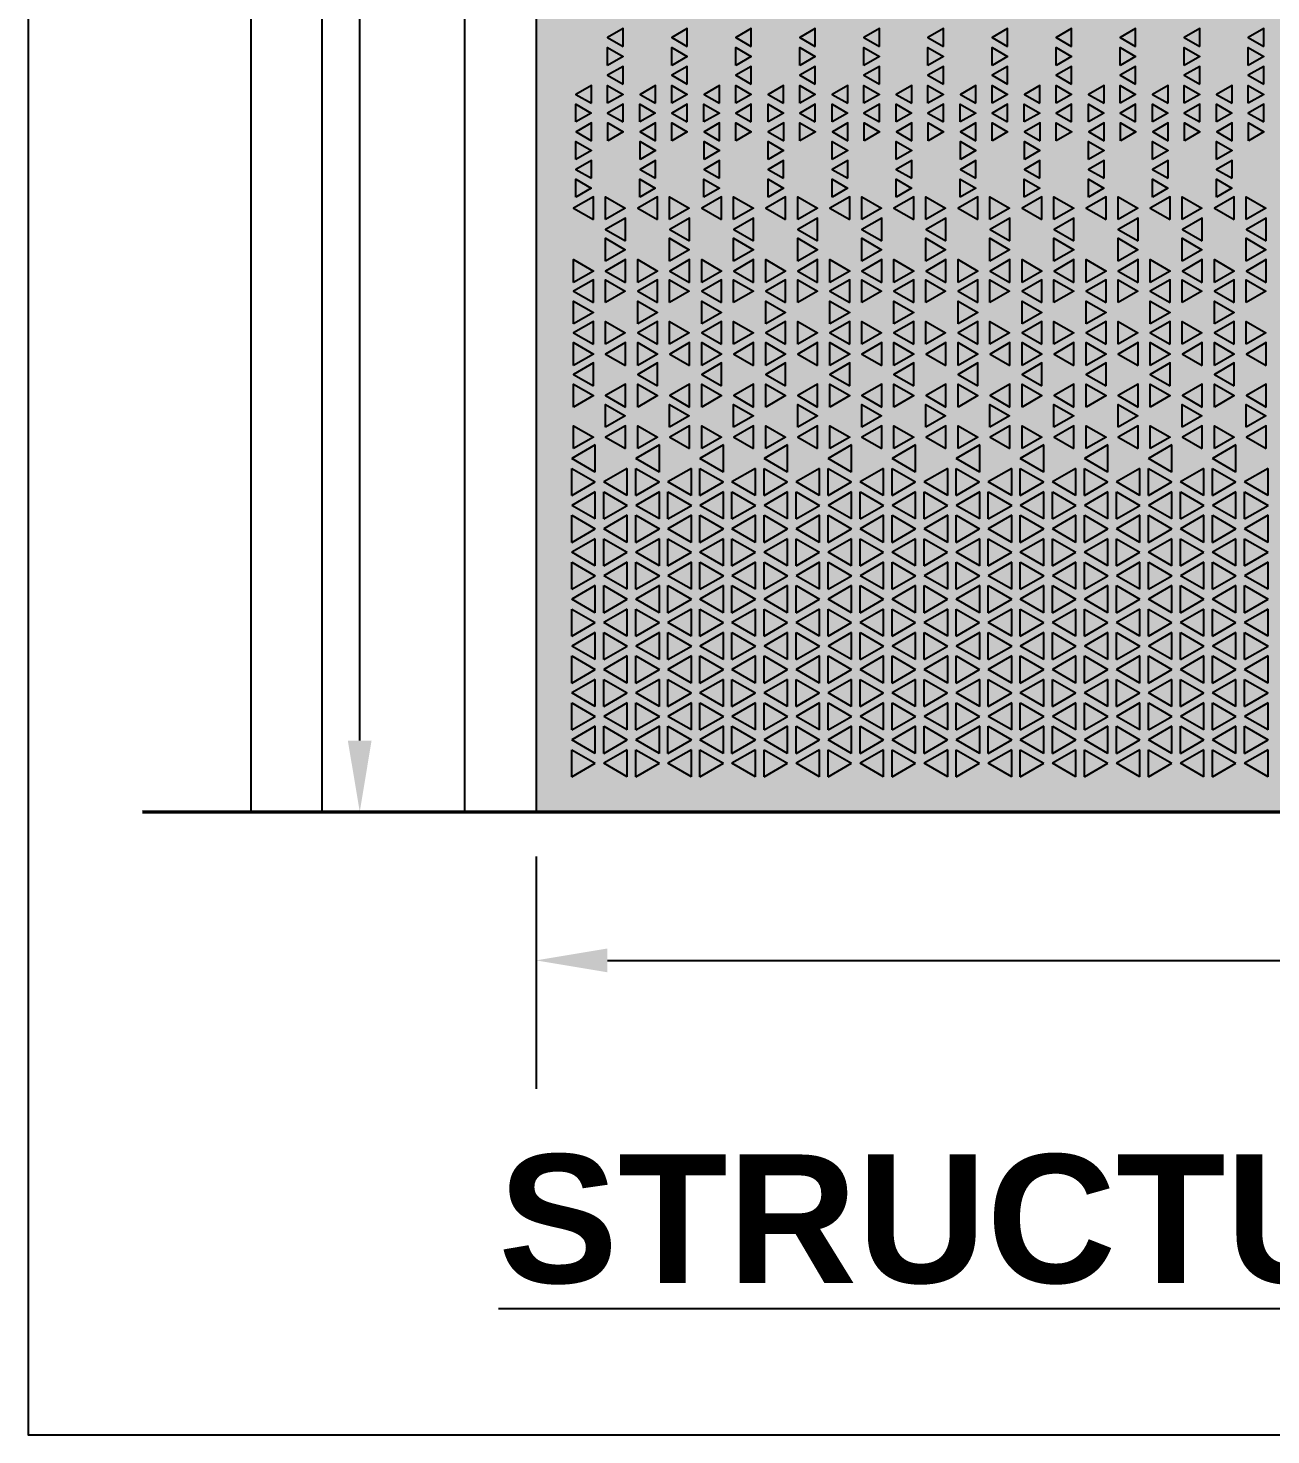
# Model space of a CAD drawing. Header units: metres. Extents: x 6 to 601, y -20 to 118.
# Drawn here: x 51.551 to 53.293, y 90.236 to 92.207 of the extents above; entities that cross this region are included whole.
import ezdxf

# ---------------------------------------------------------------- set-up
doc = ezdxf.new("R2010")
doc.units = ezdxf.units.M
doc.header["$MEASUREMENT"] = 0
doc.layers.add('ProfileEdges', color=7, linetype='Continuous')
doc.styles.add('AR', font='arial.ttf')
doc.styles.get("Standard").update_dxf_attribs({"font": 'arial.ttf'})
doc.dimstyles.get("Standard").update_dxf_attribs({"dimtxt": 0.18, "dimasz": 0.18, "dimexe": 0.18, "dimexo": 0.0625, "dimgap": 0.09, "dimtad": 0, "dimdec": 4, "dimzin": 0, "dimdsep": 46, "dimtxsty": 'Standard', "dimcen": 0.09, "dimadec": 0, "dimazin": 0, "dimtfac": 1, "dimtdec": 4, "dimtofl": 0, "dimtmove": 0, "dimatfit": 3, "dimfxl": 1, "dimtolj": 1, "dimtzin": 0, "dimarcsym": 0})

# ---------------------------------------------------------------- blocks, each defined once
blk = doc.blocks.new('*D1113')
at = {"color": 0, "lineweight": -2, "transparency": 16777216}
for p, q in [((52.2628, 91.0461), (52.2627, 90.7205)), ((55.2158, 91.0453), (55.2157, 90.7197)), ((52.3628, 90.9005), (53.513, 90.9002)), ((55.1158, 90.8997), (53.9655, 90.9))]:
    blk.add_line(p, q, dxfattribs=at)
at = {"color": 0, "transparency": 16777216}
for points in [[(52.3628, 90.9172), (52.3628, 90.8838), (52.2628, 90.9005)], [(55.1158, 90.9164), (55.1158, 90.8831), (55.2158, 90.8997)]]:
    blk.add_solid(points, dxfattribs=at)
at = {"layer": 'Defpoints', "color": 0, "transparency": 16777216}
for p in [(52.2628, 91.1086), (55.2158, 91.1078), (55.2158, 90.8997)]:
    blk.add_point(p, dxfattribs=at)
at = {"color": 0, "transparency": 16777216, "insert": (53.7393, 90.9001), "char_height": 0.15, "attachment_point": 5, "rotation": 359.9843}
blk.add_mtext('\\A1;3.0', dxfattribs=at)
blk = doc.blocks.new('*D1115')
at = {"color": 0, "lineweight": -2, "transparency": 16777216}
for p, q in [((52.1003, 93.8286), (51.8356, 93.8286)), ((52.0156, 93.7286), (52.0156, 92.6964)), ((52.0156, 91.2086), (52.0156, 92.2408)), ((52.1003, 91.1086), (51.8356, 91.1086))]:
    blk.add_line(p, q, dxfattribs=at)
at = {"color": 0, "transparency": 16777216}
for points in [[(51.9989, 93.7286), (52.0322, 93.7286), (52.0156, 93.8286)], [(51.9989, 91.2086), (52.0322, 91.2086), (52.0156, 91.1086)]]:
    blk.add_solid(points, dxfattribs=at)
at = {"layer": 'Defpoints', "color": 0, "transparency": 16777216}
for p in [(52.1628, 93.8286), (52.0156, 91.1086), (52.1628, 91.1086)]:
    blk.add_point(p, dxfattribs=at)
at = {"color": 0, "transparency": 16777216, "insert": (52.0156, 92.4686), "char_height": 0.15, "attachment_point": 5, "rotation": 90}
blk.add_mtext('\\A1;2.7', dxfattribs=at)
blk = doc.blocks.new('triangular hole')
for p, q in [((103.6272, 78.6142), (103.6272, 78.6522)), ((103.6272, 78.6522), (103.6601, 78.6332)), ((103.6272, 78.6142), (103.6601, 78.6332))]:
    blk.add_line(p, q)

msp = doc.modelspace()

# ---------------------------------------------------------------- hatches: boundary and pattern name
at = {"lineweight": 0, "true_color": 0xcd6928, "transparency": 33554534}
h = msp.add_hatch(color=32, dxfattribs=at)
h.dxf.hatch_style = 1
h.paths.add_polyline_path([(55.2158, 96.7086), (53.2968, 96.7086, 0.143152), (52.2628, 93.83), (52.2628, 91.1085), (55.2158, 91.108)])

# ---------------------------------------------------------------- linework, layer by layer
at = {"lineweight": 50}
msp.add_line((51.7109, 91.1086), (55.6768, 91.1078), dxfattribs=at)
for points in [[(51.9628, 91.708), (51.9628, 94.1286, -0.234388), (54.442, 98.7984), (54.3837, 98.8797, 0.234515), (51.8628, 94.1286), (51.8628, 91.708)], [(52.2628, 93.83), (52.2628, 91.1086), (52.1628, 91.1086), (52.1628, 91.708), (52.1628, 93.8286, -0.221146), (54.3829, 97.9486), (54.4428, 97.8685, 0.220805), (52.2628, 93.8286)]]:
    msp.add_lwpolyline(points, format="xyb")
for points in [[(52.2628, 93.8286), (52.2628, 91.728)], [(52.3847, 92.1814), (52.3847, 92.2064), (52.363, 92.1939), (52.3847, 92.1814)], [(52.4745, 92.1814), (52.4745, 92.2064), (52.4529, 92.1939), (52.4745, 92.1814)], [(52.5643, 92.1814), (52.5643, 92.2064), (52.5427, 92.1939), (52.5643, 92.1814)], [(52.6541, 92.1814), (52.6541, 92.2064), (52.6325, 92.1939), (52.6541, 92.1814)], [(52.744, 92.1814), (52.744, 92.2064), (52.7223, 92.1939), (52.744, 92.1814)], [(52.8338, 92.1814), (52.8338, 92.2064), (52.8121, 92.1939), (52.8338, 92.1814)], [(52.9236, 92.1814), (52.9236, 92.2064), (52.9019, 92.1939), (52.9236, 92.1814)], [(53.0134, 92.1814), (53.0134, 92.2064), (52.9918, 92.1939), (53.0134, 92.1814)], [(53.1032, 92.1814), (53.1032, 92.2064), (53.0816, 92.1939), (53.1032, 92.1814)], [(53.1931, 92.1814), (53.1931, 92.2064), (53.1714, 92.1939), (53.1931, 92.1814)], [(53.2829, 92.1814), (53.2829, 92.2064), (53.2612, 92.1939), (53.2829, 92.1814)], [(52.363, 92.1547), (52.363, 92.1797), (52.3847, 92.1672), (52.363, 92.1547)], [(52.4529, 92.1547), (52.4529, 92.1797), (52.4745, 92.1672), (52.4529, 92.1547)], [(52.5427, 92.1547), (52.5427, 92.1797), (52.5643, 92.1672), (52.5427, 92.1547)], [(52.6325, 92.1547), (52.6325, 92.1797), (52.6541, 92.1672), (52.6325, 92.1547)], [(52.7223, 92.1547), (52.7223, 92.1797), (52.744, 92.1672), (52.7223, 92.1547)], [(52.8121, 92.1547), (52.8121, 92.1797), (52.8338, 92.1672), (52.8121, 92.1547)], [(52.9019, 92.1547), (52.9019, 92.1797), (52.9236, 92.1672), (52.9019, 92.1547)], [(52.9918, 92.1547), (52.9918, 92.1797), (53.0134, 92.1672), (52.9918, 92.1547)], [(53.0816, 92.1547), (53.0816, 92.1797), (53.1032, 92.1672), (53.0816, 92.1547)], [(53.1714, 92.1547), (53.1714, 92.1797), (53.1931, 92.1672), (53.1714, 92.1547)], [(53.2612, 92.1547), (53.2612, 92.1797), (53.2829, 92.1672), (53.2612, 92.1547)], [(52.3847, 92.1284), (52.3847, 92.1534), (52.363, 92.1409), (52.3847, 92.1284)], [(52.4745, 92.1284), (52.4745, 92.1534), (52.4529, 92.1409), (52.4745, 92.1284)], [(52.5643, 92.1284), (52.5643, 92.1534), (52.5427, 92.1409), (52.5643, 92.1284)], [(52.6541, 92.1284), (52.6541, 92.1534), (52.6325, 92.1409), (52.6541, 92.1284)], [(52.744, 92.1284), (52.744, 92.1534), (52.7223, 92.1409), (52.744, 92.1284)], [(52.8338, 92.1284), (52.8338, 92.1534), (52.8121, 92.1409), (52.8338, 92.1284)], [(52.9236, 92.1284), (52.9236, 92.1534), (52.9019, 92.1409), (52.9236, 92.1284)], [(53.0134, 92.1284), (53.0134, 92.1534), (52.9918, 92.1409), (53.0134, 92.1284)], [(53.1032, 92.1284), (53.1032, 92.1534), (53.0816, 92.1409), (53.1032, 92.1284)], [(53.1931, 92.1284), (53.1931, 92.1534), (53.1714, 92.1409), (53.1931, 92.1284)], [(53.2829, 92.1284), (53.2829, 92.1534), (53.2612, 92.1409), (53.2829, 92.1284)], [(52.3403, 92.1017), (52.3403, 92.1267), (52.3187, 92.1142), (52.3403, 92.1017)], [(52.363, 92.1017), (52.363, 92.1267), (52.3847, 92.1142), (52.363, 92.1017)], [(52.4301, 92.1017), (52.4301, 92.1267), (52.4085, 92.1142), (52.4301, 92.1017)], [(52.4529, 92.1017), (52.4529, 92.1267), (52.4745, 92.1142), (52.4529, 92.1017)], [(52.5199, 92.1017), (52.5199, 92.1267), (52.4983, 92.1142), (52.5199, 92.1017)], [(52.5427, 92.1017), (52.5427, 92.1267), (52.5643, 92.1142), (52.5427, 92.1017)], [(52.6098, 92.1017), (52.6098, 92.1267), (52.5881, 92.1142), (52.6098, 92.1017)], [(52.6325, 92.1017), (52.6325, 92.1267), (52.6541, 92.1142), (52.6325, 92.1017)], [(52.6996, 92.1017), (52.6996, 92.1267), (52.6779, 92.1142), (52.6996, 92.1017)], [(52.7223, 92.1017), (52.7223, 92.1267), (52.744, 92.1142), (52.7223, 92.1017)], [(52.7894, 92.1017), (52.7894, 92.1267), (52.7677, 92.1142), (52.7894, 92.1017)], [(52.8121, 92.1017), (52.8121, 92.1267), (52.8338, 92.1142), (52.8121, 92.1017)], [(52.8792, 92.1017), (52.8792, 92.1267), (52.8576, 92.1142), (52.8792, 92.1017)], [(52.9019, 92.1017), (52.9019, 92.1267), (52.9236, 92.1142), (52.9019, 92.1017)], [(52.969, 92.1017), (52.969, 92.1267), (52.9474, 92.1142), (52.969, 92.1017)], [(52.9918, 92.1017), (52.9918, 92.1267), (53.0134, 92.1142), (52.9918, 92.1017)], [(53.0589, 92.1017), (53.0589, 92.1267), (53.0372, 92.1142), (53.0589, 92.1017)], [(53.0816, 92.1017), (53.0816, 92.1267), (53.1032, 92.1142), (53.0816, 92.1017)], [(53.1487, 92.1017), (53.1487, 92.1267), (53.127, 92.1142), (53.1487, 92.1017)], [(53.1714, 92.1017), (53.1714, 92.1267), (53.1931, 92.1142), (53.1714, 92.1017)], [(53.2385, 92.1017), (53.2385, 92.1267), (53.2168, 92.1142), (53.2385, 92.1017)], [(53.2612, 92.1017), (53.2612, 92.1267), (53.2829, 92.1142), (53.2612, 92.1017)], [(52.3185, 92.0755), (52.3185, 92.1005), (52.3401, 92.088), (52.3185, 92.0755)], [(52.3847, 92.0755), (52.3847, 92.1005), (52.363, 92.088), (52.3847, 92.0755)], [(52.4083, 92.0755), (52.4083, 92.1005), (52.4299, 92.088), (52.4083, 92.0755)], [(52.4745, 92.0755), (52.4745, 92.1005), (52.4529, 92.088), (52.4745, 92.0755)], [(52.4981, 92.0755), (52.4981, 92.1005), (52.5198, 92.088), (52.4981, 92.0755)], [(52.5643, 92.0755), (52.5643, 92.1005), (52.5427, 92.088), (52.5643, 92.0755)], [(52.5879, 92.0755), (52.5879, 92.1005), (52.6096, 92.088), (52.5879, 92.0755)], [(52.6541, 92.0755), (52.6541, 92.1005), (52.6325, 92.088), (52.6541, 92.0755)], [(52.6777, 92.0755), (52.6777, 92.1005), (52.6994, 92.088), (52.6777, 92.0755)], [(52.744, 92.0755), (52.744, 92.1005), (52.7223, 92.088), (52.744, 92.0755)], [(52.7676, 92.0755), (52.7676, 92.1005), (52.7892, 92.088), (52.7676, 92.0755)], [(52.8338, 92.0755), (52.8338, 92.1005), (52.8121, 92.088), (52.8338, 92.0755)], [(52.8574, 92.0755), (52.8574, 92.1005), (52.879, 92.088), (52.8574, 92.0755)], [(52.9236, 92.0755), (52.9236, 92.1005), (52.9019, 92.088), (52.9236, 92.0755)], [(52.9472, 92.0755), (52.9472, 92.1005), (52.9688, 92.088), (52.9472, 92.0755)], [(53.0134, 92.0755), (53.0134, 92.1005), (52.9918, 92.088), (53.0134, 92.0755)], [(53.037, 92.0755), (53.037, 92.1005), (53.0587, 92.088), (53.037, 92.0755)], [(53.1032, 92.0755), (53.1032, 92.1005), (53.0816, 92.088), (53.1032, 92.0755)], [(53.1268, 92.0755), (53.1268, 92.1005), (53.1485, 92.088), (53.1268, 92.0755)], [(53.1931, 92.0755), (53.1931, 92.1005), (53.1714, 92.088), (53.1931, 92.0755)], [(53.2167, 92.0755), (53.2167, 92.1005), (53.2383, 92.088), (53.2167, 92.0755)], [(53.2829, 92.0755), (53.2829, 92.1005), (53.2612, 92.088), (53.2829, 92.0755)], [(52.3405, 92.0491), (52.3405, 92.0741), (52.3188, 92.0616), (52.3405, 92.0491)], [(52.3632, 92.0491), (52.3632, 92.0741), (52.3849, 92.0616), (52.3632, 92.0491)], [(52.4303, 92.0491), (52.4303, 92.0741), (52.4087, 92.0616), (52.4303, 92.0491)], [(52.453, 92.0491), (52.453, 92.0741), (52.4747, 92.0616), (52.453, 92.0491)], [(52.5201, 92.0491), (52.5201, 92.0741), (52.4985, 92.0616), (52.5201, 92.0491)], [(52.5429, 92.0491), (52.5429, 92.0741), (52.5645, 92.0616), (52.5429, 92.0491)], [(52.6099, 92.0491), (52.6099, 92.0741), (52.5883, 92.0616), (52.6099, 92.0491)], [(52.6327, 92.0491), (52.6327, 92.0741), (52.6543, 92.0616), (52.6327, 92.0491)], [(52.6998, 92.0491), (52.6998, 92.0741), (52.6781, 92.0616), (52.6998, 92.0491)], [(52.7225, 92.0491), (52.7225, 92.0741), (52.7441, 92.0616), (52.7225, 92.0491)], [(52.7896, 92.0491), (52.7896, 92.0741), (52.7679, 92.0616), (52.7896, 92.0491)], [(52.8123, 92.0491), (52.8123, 92.0741), (52.834, 92.0616), (52.8123, 92.0491)], [(52.8794, 92.0491), (52.8794, 92.0741), (52.8578, 92.0616), (52.8794, 92.0491)], [(52.9021, 92.0491), (52.9021, 92.0741), (52.9238, 92.0616), (52.9021, 92.0491)], [(52.9692, 92.0491), (52.9692, 92.0741), (52.9476, 92.0616), (52.9692, 92.0491)], [(52.9919, 92.0491), (52.9919, 92.0741), (53.0136, 92.0616), (52.9919, 92.0491)], [(53.059, 92.0491), (53.059, 92.0741), (53.0374, 92.0616), (53.059, 92.0491)], [(53.0818, 92.0491), (53.0818, 92.0741), (53.1034, 92.0616), (53.0818, 92.0491)], [(53.1489, 92.0491), (53.1489, 92.0741), (53.1272, 92.0616), (53.1489, 92.0491)], [(53.1716, 92.0491), (53.1716, 92.0741), (53.1932, 92.0616), (53.1716, 92.0491)], [(53.2387, 92.0491), (53.2387, 92.0741), (53.217, 92.0616), (53.2387, 92.0491)], [(53.2614, 92.0491), (53.2614, 92.0741), (53.2831, 92.0616), (53.2614, 92.0491)], [(52.3187, 92.0229), (52.3187, 92.0479), (52.3403, 92.0354), (52.3187, 92.0229)], [(52.4085, 92.0229), (52.4085, 92.0479), (52.4301, 92.0354), (52.4085, 92.0229)], [(52.4983, 92.0229), (52.4983, 92.0479), (52.5199, 92.0354), (52.4983, 92.0229)], [(52.5881, 92.0229), (52.5881, 92.0479), (52.6098, 92.0354), (52.5881, 92.0229)], [(52.6779, 92.0229), (52.6779, 92.0479), (52.6996, 92.0354), (52.6779, 92.0229)], [(52.7677, 92.0229), (52.7677, 92.0479), (52.7894, 92.0354), (52.7677, 92.0229)], [(52.8576, 92.0229), (52.8576, 92.0479), (52.8792, 92.0354), (52.8576, 92.0229)], [(52.9474, 92.0229), (52.9474, 92.0479), (52.969, 92.0354), (52.9474, 92.0229)], [(53.0372, 92.0229), (53.0372, 92.0479), (53.0589, 92.0354), (53.0372, 92.0229)], [(53.127, 92.0229), (53.127, 92.0479), (53.1487, 92.0354), (53.127, 92.0229)], [(53.2168, 92.0229), (53.2168, 92.0479), (53.2385, 92.0354), (53.2168, 92.0229)], [(52.3403, 91.9965), (52.3403, 92.0215), (52.3187, 92.009), (52.3403, 91.9965)], [(52.4301, 91.9965), (52.4301, 92.0215), (52.4085, 92.009), (52.4301, 91.9965)], [(52.5199, 91.9965), (52.5199, 92.0215), (52.4983, 92.009), (52.5199, 91.9965)], [(52.6098, 91.9965), (52.6098, 92.0215), (52.5881, 92.009), (52.6098, 91.9965)], [(52.6996, 91.9965), (52.6996, 92.0215), (52.6779, 92.009), (52.6996, 91.9965)], [(52.7894, 91.9965), (52.7894, 92.0215), (52.7677, 92.009), (52.7894, 91.9965)], [(52.8792, 91.9965), (52.8792, 92.0215), (52.8576, 92.009), (52.8792, 91.9965)], [(52.969, 91.9965), (52.969, 92.0215), (52.9474, 92.009), (52.969, 91.9965)], [(53.0589, 91.9965), (53.0589, 92.0215), (53.0372, 92.009), (53.0589, 91.9965)], [(53.1487, 91.9965), (53.1487, 92.0215), (53.127, 92.009), (53.1487, 91.9965)], [(53.2385, 91.9965), (53.2385, 92.0215), (53.2168, 92.009), (53.2385, 91.9965)], [(52.3185, 91.9703), (52.3185, 91.9953), (52.3401, 91.9828), (52.3185, 91.9703)], [(52.4083, 91.9703), (52.4083, 91.9953), (52.4299, 91.9828), (52.4083, 91.9703)], [(52.4981, 91.9703), (52.4981, 91.9953), (52.5198, 91.9828), (52.4981, 91.9703)], [(52.5879, 91.9703), (52.5879, 91.9953), (52.6096, 91.9828), (52.5879, 91.9703)], [(52.6777, 91.9703), (52.6777, 91.9953), (52.6994, 91.9828), (52.6777, 91.9703)], [(52.7676, 91.9703), (52.7676, 91.9953), (52.7892, 91.9828), (52.7676, 91.9703)], [(52.8574, 91.9703), (52.8574, 91.9953), (52.879, 91.9828), (52.8574, 91.9703)], [(52.9472, 91.9703), (52.9472, 91.9953), (52.9688, 91.9828), (52.9472, 91.9703)], [(53.037, 91.9703), (53.037, 91.9953), (53.0587, 91.9828), (53.037, 91.9703)], [(53.1268, 91.9703), (53.1268, 91.9953), (53.1485, 91.9828), (53.1268, 91.9703)], [(53.2167, 91.9703), (53.2167, 91.9953), (53.2383, 91.9828), (53.2167, 91.9703)], [(52.3432, 91.9387), (52.3432, 91.9707), (52.3154, 91.9547), (52.3432, 91.9387)], [(52.36, 91.9387), (52.36, 91.9707), (52.3877, 91.9547), (52.36, 91.9387)], [(52.433, 91.9387), (52.433, 91.9707), (52.4053, 91.9547), (52.433, 91.9387)], [(52.4498, 91.9387), (52.4498, 91.9707), (52.4775, 91.9547), (52.4498, 91.9387)], [(52.5228, 91.9387), (52.5228, 91.9707), (52.4951, 91.9547), (52.5228, 91.9387)], [(52.5396, 91.9387), (52.5396, 91.9707), (52.5674, 91.9547), (52.5396, 91.9387)], [(52.6126, 91.9387), (52.6126, 91.9707), (52.5849, 91.9547), (52.6126, 91.9387)], [(52.6295, 91.9387), (52.6295, 91.9707), (52.6572, 91.9547), (52.6295, 91.9387)], [(52.7024, 91.9387), (52.7024, 91.9707), (52.6747, 91.9547), (52.7024, 91.9387)], [(52.7193, 91.9387), (52.7193, 91.9707), (52.747, 91.9547), (52.7193, 91.9387)], [(52.7922, 91.9387), (52.7922, 91.9707), (52.7645, 91.9547), (52.7922, 91.9387)], [(52.8091, 91.9387), (52.8091, 91.9707), (52.8368, 91.9547), (52.8091, 91.9387)], [(52.8821, 91.9387), (52.8821, 91.9707), (52.8543, 91.9547), (52.8821, 91.9387)], [(52.8989, 91.9387), (52.8989, 91.9707), (52.9266, 91.9547), (52.8989, 91.9387)], [(52.9719, 91.9387), (52.9719, 91.9707), (52.9442, 91.9547), (52.9719, 91.9387)], [(52.9887, 91.9387), (52.9887, 91.9707), (53.0164, 91.9547), (52.9887, 91.9387)], [(53.0617, 91.9387), (53.0617, 91.9707), (53.034, 91.9547), (53.0617, 91.9387)], [(53.0786, 91.9387), (53.0786, 91.9707), (53.1063, 91.9547), (53.0786, 91.9387)], [(53.1515, 91.9387), (53.1515, 91.9707), (53.1238, 91.9547), (53.1515, 91.9387)], [(53.1684, 91.9387), (53.1684, 91.9707), (53.1961, 91.9547), (53.1684, 91.9387)], [(53.2413, 91.9387), (53.2413, 91.9707), (53.2136, 91.9547), (53.2413, 91.9387)], [(53.2582, 91.9387), (53.2582, 91.9707), (53.2859, 91.9547), (53.2582, 91.9387)], [(52.3881, 91.9088), (52.3881, 91.9408), (52.3603, 91.9248), (52.3881, 91.9088)], [(52.4779, 91.9088), (52.4779, 91.9408), (52.4502, 91.9248), (52.4779, 91.9088)], [(52.5677, 91.9088), (52.5677, 91.9408), (52.54, 91.9248), (52.5677, 91.9088)], [(52.6575, 91.9088), (52.6575, 91.9408), (52.6298, 91.9248), (52.6575, 91.9088)], [(52.7473, 91.9088), (52.7473, 91.9408), (52.7196, 91.9248), (52.7473, 91.9088)], [(52.8372, 91.9088), (52.8372, 91.9408), (52.8094, 91.9248), (52.8372, 91.9088)], [(52.927, 91.9088), (52.927, 91.9408), (52.8993, 91.9248), (52.927, 91.9088)], [(53.0168, 91.9088), (53.0168, 91.9408), (52.9891, 91.9248), (53.0168, 91.9088)], [(53.1066, 91.9088), (53.1066, 91.9408), (53.0789, 91.9248), (53.1066, 91.9088)], [(53.1964, 91.9088), (53.1964, 91.9408), (53.1687, 91.9248), (53.1964, 91.9088)], [(53.2862, 91.9088), (53.2862, 91.9408), (53.2585, 91.9248), (53.2862, 91.9088)], [(52.36, 91.8805), (52.36, 91.9125), (52.3877, 91.8965), (52.36, 91.8805)], [(52.4498, 91.8805), (52.4498, 91.9125), (52.4775, 91.8965), (52.4498, 91.8805)], [(52.5396, 91.8805), (52.5396, 91.9125), (52.5674, 91.8965), (52.5396, 91.8805)], [(52.6295, 91.8805), (52.6295, 91.9125), (52.6572, 91.8965), (52.6295, 91.8805)], [(52.7193, 91.8805), (52.7193, 91.9125), (52.747, 91.8965), (52.7193, 91.8805)], [(52.8091, 91.8805), (52.8091, 91.9125), (52.8368, 91.8965), (52.8091, 91.8805)], [(52.8989, 91.8805), (52.8989, 91.9125), (52.9266, 91.8965), (52.8989, 91.8805)], [(52.9887, 91.8805), (52.9887, 91.9125), (53.0164, 91.8965), (52.9887, 91.8805)], [(53.0786, 91.8805), (53.0786, 91.9125), (53.1063, 91.8965), (53.0786, 91.8805)], [(53.1684, 91.8805), (53.1684, 91.9125), (53.1961, 91.8965), (53.1684, 91.8805)], [(53.2582, 91.8805), (53.2582, 91.9125), (53.2859, 91.8965), (53.2582, 91.8805)], [(52.3154, 91.8506), (52.3154, 91.8826), (52.3432, 91.8666), (52.3154, 91.8506)], [(52.3881, 91.8506), (52.3881, 91.8826), (52.3603, 91.8666), (52.3881, 91.8506)], [(52.4053, 91.8506), (52.4053, 91.8826), (52.433, 91.8666), (52.4053, 91.8506)], [(52.4779, 91.8506), (52.4779, 91.8826), (52.4502, 91.8666), (52.4779, 91.8506)], [(52.4951, 91.8506), (52.4951, 91.8826), (52.5228, 91.8666), (52.4951, 91.8506)], [(52.5677, 91.8506), (52.5677, 91.8826), (52.54, 91.8666), (52.5677, 91.8506)], [(52.5849, 91.8506), (52.5849, 91.8826), (52.6126, 91.8666), (52.5849, 91.8506)], [(52.6575, 91.8506), (52.6575, 91.8826), (52.6298, 91.8666), (52.6575, 91.8506)], [(52.6747, 91.8506), (52.6747, 91.8826), (52.7024, 91.8666), (52.6747, 91.8506)], [(52.7473, 91.8506), (52.7473, 91.8826), (52.7196, 91.8666), (52.7473, 91.8506)], [(52.7645, 91.8506), (52.7645, 91.8826), (52.7922, 91.8666), (52.7645, 91.8506)], [(52.8372, 91.8506), (52.8372, 91.8826), (52.8094, 91.8666), (52.8372, 91.8506)], [(52.8543, 91.8506), (52.8543, 91.8826), (52.8821, 91.8666), (52.8543, 91.8506)], [(52.927, 91.8506), (52.927, 91.8826), (52.8993, 91.8666), (52.927, 91.8506)], [(52.9442, 91.8506), (52.9442, 91.8826), (52.9719, 91.8666), (52.9442, 91.8506)], [(53.0168, 91.8506), (53.0168, 91.8826), (52.9891, 91.8666), (53.0168, 91.8506)], [(53.034, 91.8506), (53.034, 91.8826), (53.0617, 91.8666), (53.034, 91.8506)], [(53.1066, 91.8506), (53.1066, 91.8826), (53.0789, 91.8666), (53.1066, 91.8506)], [(53.1238, 91.8506), (53.1238, 91.8826), (53.1515, 91.8666), (53.1238, 91.8506)], [(53.1964, 91.8506), (53.1964, 91.8826), (53.1687, 91.8666), (53.1964, 91.8506)], [(53.2136, 91.8506), (53.2136, 91.8826), (53.2413, 91.8666), (53.2136, 91.8506)], [(53.2862, 91.8506), (53.2862, 91.8826), (53.2585, 91.8666), (53.2862, 91.8506)], [(52.3432, 91.8223), (52.3432, 91.8543), (52.3154, 91.8383), (52.3432, 91.8223)], [(52.36, 91.8223), (52.36, 91.8543), (52.3877, 91.8383), (52.36, 91.8223)], [(52.433, 91.8223), (52.433, 91.8543), (52.4053, 91.8383), (52.433, 91.8223)], [(52.4498, 91.8223), (52.4498, 91.8543), (52.4775, 91.8383), (52.4498, 91.8223)], [(52.5228, 91.8223), (52.5228, 91.8543), (52.4951, 91.8383), (52.5228, 91.8223)], [(52.5396, 91.8223), (52.5396, 91.8543), (52.5674, 91.8383), (52.5396, 91.8223)], [(52.6126, 91.8223), (52.6126, 91.8543), (52.5849, 91.8383), (52.6126, 91.8223)], [(52.6295, 91.8223), (52.6295, 91.8543), (52.6572, 91.8383), (52.6295, 91.8223)], [(52.7024, 91.8223), (52.7024, 91.8543), (52.6747, 91.8383), (52.7024, 91.8223)], [(52.7193, 91.8223), (52.7193, 91.8543), (52.747, 91.8383), (52.7193, 91.8223)], [(52.7922, 91.8223), (52.7922, 91.8543), (52.7645, 91.8383), (52.7922, 91.8223)], [(52.8091, 91.8223), (52.8091, 91.8543), (52.8368, 91.8383), (52.8091, 91.8223)], [(52.8821, 91.8223), (52.8821, 91.8543), (52.8543, 91.8383), (52.8821, 91.8223)], [(52.8989, 91.8223), (52.8989, 91.8543), (52.9266, 91.8383), (52.8989, 91.8223)], [(52.9719, 91.8223), (52.9719, 91.8543), (52.9442, 91.8383), (52.9719, 91.8223)], [(52.9887, 91.8223), (52.9887, 91.8543), (53.0164, 91.8383), (52.9887, 91.8223)], [(53.0617, 91.8223), (53.0617, 91.8543), (53.034, 91.8383), (53.0617, 91.8223)], [(53.0786, 91.8223), (53.0786, 91.8543), (53.1063, 91.8383), (53.0786, 91.8223)], [(53.1515, 91.8223), (53.1515, 91.8543), (53.1238, 91.8383), (53.1515, 91.8223)], [(53.1684, 91.8223), (53.1684, 91.8543), (53.1961, 91.8383), (53.1684, 91.8223)], [(53.2413, 91.8223), (53.2413, 91.8543), (53.2136, 91.8383), (53.2413, 91.8223)], [(53.2582, 91.8223), (53.2582, 91.8543), (53.2859, 91.8383), (53.2582, 91.8223)], [(52.3154, 91.7924), (52.3154, 91.8244), (52.3432, 91.8084), (52.3154, 91.7924)], [(52.4053, 91.7924), (52.4053, 91.8244), (52.433, 91.8084), (52.4053, 91.7924)], [(52.4951, 91.7924), (52.4951, 91.8244), (52.5228, 91.8084), (52.4951, 91.7924)], [(52.5849, 91.7924), (52.5849, 91.8244), (52.6126, 91.8084), (52.5849, 91.7924)], [(52.6747, 91.7924), (52.6747, 91.8244), (52.7024, 91.8084), (52.6747, 91.7924)], [(52.7645, 91.7924), (52.7645, 91.8244), (52.7922, 91.8084), (52.7645, 91.7924)], [(52.8543, 91.7924), (52.8543, 91.8244), (52.8821, 91.8084), (52.8543, 91.7924)], [(52.9442, 91.7924), (52.9442, 91.8244), (52.9719, 91.8084), (52.9442, 91.7924)], [(53.034, 91.7924), (53.034, 91.8244), (53.0617, 91.8084), (53.034, 91.7924)], [(53.1238, 91.7924), (53.1238, 91.8244), (53.1515, 91.8084), (53.1238, 91.7924)], [(53.2136, 91.7924), (53.2136, 91.8244), (53.2413, 91.8084), (53.2136, 91.7924)], [(52.3432, 91.764), (52.3432, 91.796), (52.3154, 91.78), (52.3432, 91.764)], [(52.36, 91.764), (52.36, 91.796), (52.3877, 91.78), (52.36, 91.764)], [(52.433, 91.764), (52.433, 91.796), (52.4053, 91.78), (52.433, 91.764)], [(52.4498, 91.764), (52.4498, 91.796), (52.4775, 91.78), (52.4498, 91.764)], [(52.5228, 91.764), (52.5228, 91.796), (52.4951, 91.78), (52.5228, 91.764)], [(52.5396, 91.764), (52.5396, 91.796), (52.5674, 91.78), (52.5396, 91.764)], [(52.6126, 91.764), (52.6126, 91.796), (52.5849, 91.78), (52.6126, 91.764)], [(52.6295, 91.764), (52.6295, 91.796), (52.6572, 91.78), (52.6295, 91.764)], [(52.7024, 91.764), (52.7024, 91.796), (52.6747, 91.78), (52.7024, 91.764)], [(52.7193, 91.764), (52.7193, 91.796), (52.747, 91.78), (52.7193, 91.764)], [(52.7922, 91.764), (52.7922, 91.796), (52.7645, 91.78), (52.7922, 91.764)], [(52.8091, 91.764), (52.8091, 91.796), (52.8368, 91.78), (52.8091, 91.764)], [(52.8821, 91.764), (52.8821, 91.796), (52.8543, 91.78), (52.8821, 91.764)], [(52.8989, 91.764), (52.8989, 91.796), (52.9266, 91.78), (52.8989, 91.764)], [(52.9719, 91.764), (52.9719, 91.796), (52.9442, 91.78), (52.9719, 91.764)], [(52.9887, 91.764), (52.9887, 91.796), (53.0164, 91.78), (52.9887, 91.764)], [(53.0617, 91.764), (53.0617, 91.796), (53.034, 91.78), (53.0617, 91.764)], [(53.0786, 91.764), (53.0786, 91.796), (53.1063, 91.78), (53.0786, 91.764)], [(53.1515, 91.764), (53.1515, 91.796), (53.1238, 91.78), (53.1515, 91.764)], [(53.1684, 91.764), (53.1684, 91.796), (53.1961, 91.78), (53.1684, 91.764)], [(53.2413, 91.764), (53.2413, 91.796), (53.2136, 91.78), (53.2413, 91.764)], [(53.2582, 91.764), (53.2582, 91.796), (53.2859, 91.78), (53.2582, 91.764)], [(52.3154, 91.7342), (52.3154, 91.7662), (52.3432, 91.7502), (52.3154, 91.7342)], [(52.3881, 91.7342), (52.3881, 91.7662), (52.3603, 91.7502), (52.3881, 91.7342)], [(52.4053, 91.7342), (52.4053, 91.7662), (52.433, 91.7502), (52.4053, 91.7342)], [(52.4779, 91.7342), (52.4779, 91.7662), (52.4502, 91.7502), (52.4779, 91.7342)], [(52.4951, 91.7342), (52.4951, 91.7662), (52.5228, 91.7502), (52.4951, 91.7342)], [(52.5677, 91.7342), (52.5677, 91.7662), (52.54, 91.7502), (52.5677, 91.7342)], [(52.5849, 91.7342), (52.5849, 91.7662), (52.6126, 91.7502), (52.5849, 91.7342)], [(52.6575, 91.7342), (52.6575, 91.7662), (52.6298, 91.7502), (52.6575, 91.7342)], [(52.6747, 91.7342), (52.6747, 91.7662), (52.7024, 91.7502), (52.6747, 91.7342)], [(52.7473, 91.7342), (52.7473, 91.7662), (52.7196, 91.7502), (52.7473, 91.7342)], [(52.7645, 91.7342), (52.7645, 91.7662), (52.7922, 91.7502), (52.7645, 91.7342)], [(52.8372, 91.7342), (52.8372, 91.7662), (52.8094, 91.7502), (52.8372, 91.7342)], [(52.8543, 91.7342), (52.8543, 91.7662), (52.8821, 91.7502), (52.8543, 91.7342)], [(52.927, 91.7342), (52.927, 91.7662), (52.8993, 91.7502), (52.927, 91.7342)], [(52.9442, 91.7342), (52.9442, 91.7662), (52.9719, 91.7502), (52.9442, 91.7342)], [(53.0168, 91.7342), (53.0168, 91.7662), (52.9891, 91.7502), (53.0168, 91.7342)], [(53.034, 91.7342), (53.034, 91.7662), (53.0617, 91.7502), (53.034, 91.7342)], [(53.1066, 91.7342), (53.1066, 91.7662), (53.0789, 91.7502), (53.1066, 91.7342)], [(53.1238, 91.7342), (53.1238, 91.7662), (53.1515, 91.7502), (53.1238, 91.7342)], [(53.1964, 91.7342), (53.1964, 91.7662), (53.1687, 91.7502), (53.1964, 91.7342)], [(53.2136, 91.7342), (53.2136, 91.7662), (53.2413, 91.7502), (53.2136, 91.7342)], [(53.2862, 91.7342), (53.2862, 91.7662), (53.2585, 91.7502), (53.2862, 91.7342)], [(52.3432, 91.7058), (52.3432, 91.7378), (52.3154, 91.7218), (52.3432, 91.7058)], [(52.433, 91.7058), (52.433, 91.7378), (52.4053, 91.7218), (52.433, 91.7058)], [(52.5228, 91.7058), (52.5228, 91.7378), (52.4951, 91.7218), (52.5228, 91.7058)], [(52.6126, 91.7058), (52.6126, 91.7378), (52.5849, 91.7218), (52.6126, 91.7058)], [(52.7024, 91.7058), (52.7024, 91.7378), (52.6747, 91.7218), (52.7024, 91.7058)], [(52.7922, 91.7058), (52.7922, 91.7378), (52.7645, 91.7218), (52.7922, 91.7058)], [(52.8821, 91.7058), (52.8821, 91.7378), (52.8543, 91.7218), (52.8821, 91.7058)], [(52.9719, 91.7058), (52.9719, 91.7378), (52.9442, 91.7218), (52.9719, 91.7058)], [(53.0617, 91.7058), (53.0617, 91.7378), (53.034, 91.7218), (53.0617, 91.7058)], [(53.1515, 91.7058), (53.1515, 91.7378), (53.1238, 91.7218), (53.1515, 91.7058)], [(53.2413, 91.7058), (53.2413, 91.7378), (53.2136, 91.7218), (53.2413, 91.7058)], [(51.8628, 91.708), (51.8628, 91.1086), (51.9628, 91.1086), (51.9628, 91.708)], [(52.3154, 91.676), (52.3154, 91.708), (52.3432, 91.692), (52.3154, 91.676)], [(52.3881, 91.676), (52.3881, 91.708), (52.3603, 91.692), (52.3881, 91.676)], [(52.4053, 91.676), (52.4053, 91.708), (52.433, 91.692), (52.4053, 91.676)], [(52.4779, 91.676), (52.4779, 91.708), (52.4502, 91.692), (52.4779, 91.676)], [(52.4951, 91.676), (52.4951, 91.708), (52.5228, 91.692), (52.4951, 91.676)], [(52.5677, 91.676), (52.5677, 91.708), (52.54, 91.692), (52.5677, 91.676)], [(52.5849, 91.676), (52.5849, 91.708), (52.6126, 91.692), (52.5849, 91.676)], [(52.6575, 91.676), (52.6575, 91.708), (52.6298, 91.692), (52.6575, 91.676)], [(52.6747, 91.676), (52.6747, 91.708), (52.7024, 91.692), (52.6747, 91.676)], [(52.7473, 91.676), (52.7473, 91.708), (52.7196, 91.692), (52.7473, 91.676)], [(52.7645, 91.676), (52.7645, 91.708), (52.7922, 91.692), (52.7645, 91.676)], [(52.8372, 91.676), (52.8372, 91.708), (52.8094, 91.692), (52.8372, 91.676)], [(52.8543, 91.676), (52.8543, 91.708), (52.8821, 91.692), (52.8543, 91.676)], [(52.927, 91.676), (52.927, 91.708), (52.8993, 91.692), (52.927, 91.676)], [(52.9442, 91.676), (52.9442, 91.708), (52.9719, 91.692), (52.9442, 91.676)], [(53.0168, 91.676), (53.0168, 91.708), (52.9891, 91.692), (53.0168, 91.676)], [(53.034, 91.676), (53.034, 91.708), (53.0617, 91.692), (53.034, 91.676)], [(53.1066, 91.676), (53.1066, 91.708), (53.0789, 91.692), (53.1066, 91.676)], [(53.1238, 91.676), (53.1238, 91.708), (53.1515, 91.692), (53.1238, 91.676)], [(53.1964, 91.676), (53.1964, 91.708), (53.1687, 91.692), (53.1964, 91.676)], [(53.2136, 91.676), (53.2136, 91.708), (53.2413, 91.692), (53.2136, 91.676)], [(53.2862, 91.676), (53.2862, 91.708), (53.2585, 91.692), (53.2862, 91.676)], [(52.36, 91.6476), (52.36, 91.6796), (52.3877, 91.6636), (52.36, 91.6476)], [(52.4498, 91.6476), (52.4498, 91.6796), (52.4775, 91.6636), (52.4498, 91.6476)], [(52.5396, 91.6476), (52.5396, 91.6796), (52.5674, 91.6636), (52.5396, 91.6476)], [(52.6295, 91.6476), (52.6295, 91.6796), (52.6572, 91.6636), (52.6295, 91.6476)], [(52.7193, 91.6476), (52.7193, 91.6796), (52.747, 91.6636), (52.7193, 91.6476)], [(52.8091, 91.6476), (52.8091, 91.6796), (52.8368, 91.6636), (52.8091, 91.6476)], [(52.8989, 91.6476), (52.8989, 91.6796), (52.9266, 91.6636), (52.8989, 91.6476)], [(52.9887, 91.6476), (52.9887, 91.6796), (53.0164, 91.6636), (52.9887, 91.6476)], [(53.0786, 91.6476), (53.0786, 91.6796), (53.1063, 91.6636), (53.0786, 91.6476)], [(53.1684, 91.6476), (53.1684, 91.6796), (53.1961, 91.6636), (53.1684, 91.6476)], [(53.2582, 91.6476), (53.2582, 91.6796), (53.2859, 91.6636), (53.2582, 91.6476)], [(52.3154, 91.6178), (52.3154, 91.6498), (52.3432, 91.6338), (52.3154, 91.6178)], [(52.3881, 91.6178), (52.3881, 91.6498), (52.3603, 91.6338), (52.3881, 91.6178)], [(52.4053, 91.6178), (52.4053, 91.6498), (52.433, 91.6338), (52.4053, 91.6178)], [(52.4779, 91.6178), (52.4779, 91.6498), (52.4502, 91.6338), (52.4779, 91.6178)], [(52.4951, 91.6178), (52.4951, 91.6498), (52.5228, 91.6338), (52.4951, 91.6178)], [(52.5677, 91.6178), (52.5677, 91.6498), (52.54, 91.6338), (52.5677, 91.6178)], [(52.5849, 91.6178), (52.5849, 91.6498), (52.6126, 91.6338), (52.5849, 91.6178)], [(52.6575, 91.6178), (52.6575, 91.6498), (52.6298, 91.6338), (52.6575, 91.6178)], [(52.6747, 91.6178), (52.6747, 91.6498), (52.7024, 91.6338), (52.6747, 91.6178)], [(52.7473, 91.6178), (52.7473, 91.6498), (52.7196, 91.6338), (52.7473, 91.6178)], [(52.7645, 91.6178), (52.7645, 91.6498), (52.7922, 91.6338), (52.7645, 91.6178)], [(52.8372, 91.6178), (52.8372, 91.6498), (52.8094, 91.6338), (52.8372, 91.6178)], [(52.8543, 91.6178), (52.8543, 91.6498), (52.8821, 91.6338), (52.8543, 91.6178)], [(52.927, 91.6178), (52.927, 91.6498), (52.8993, 91.6338), (52.927, 91.6178)], [(52.9442, 91.6178), (52.9442, 91.6498), (52.9719, 91.6338), (52.9442, 91.6178)], [(53.0168, 91.6178), (53.0168, 91.6498), (52.9891, 91.6338), (53.0168, 91.6178)], [(53.034, 91.6178), (53.034, 91.6498), (53.0617, 91.6338), (53.034, 91.6178)], [(53.1066, 91.6178), (53.1066, 91.6498), (53.0789, 91.6338), (53.1066, 91.6178)], [(53.1238, 91.6178), (53.1238, 91.6498), (53.1515, 91.6338), (53.1238, 91.6178)], [(53.1964, 91.6178), (53.1964, 91.6498), (53.1687, 91.6338), (53.1964, 91.6178)], [(53.2136, 91.6178), (53.2136, 91.6498), (53.2413, 91.6338), (53.2136, 91.6178)], [(53.2862, 91.6178), (53.2862, 91.6498), (53.2585, 91.6338), (53.2862, 91.6178)]]:
    msp.add_lwpolyline(points)
at = {"layer": 'Defpoints'}
msp.add_lwpolyline([(55.824, 90.2355), (55.824, 99.0402), (51.5507, 99.0402), (51.5507, 90.2355)], close=True, dxfattribs=at)

# ---------------------------------------------------------------- block references
at = {"xscale": -1}
for p in [(155.973, 12.9707), (156.0628, 12.9707), (156.1526, 12.9707), (156.2424, 12.9707), (156.3322, 12.9707), (156.422, 12.9707), (156.5119, 12.9707), (156.6017, 12.9707), (156.6915, 12.9707), (156.7813, 12.9707), (156.8711, 12.9707), (156.0179, 12.9378), (156.1077, 12.9378), (156.1975, 12.9378), (156.2873, 12.9378), (156.3771, 12.9378), (156.467, 12.9378), (156.5568, 12.9378), (156.6466, 12.9378), (156.7364, 12.9378), (156.8262, 12.9378), (156.916, 12.9378), (155.973, 12.9049), (156.0628, 12.9049), (156.1526, 12.9049), (156.2424, 12.9049), (156.3322, 12.9049), (156.422, 12.9049), (156.5119, 12.9049), (156.6017, 12.9049), (156.6915, 12.9049), (156.7813, 12.9049), (156.8711, 12.9049), (156.0179, 12.8721), (156.1077, 12.8721), (156.1975, 12.8721), (156.2873, 12.8721), (156.3771, 12.8721), (156.467, 12.8721), (156.5568, 12.8721), (156.6466, 12.8721), (156.7364, 12.8721), (156.8262, 12.8721), (156.916, 12.8721), (155.973, 12.8392), (156.0628, 12.8392), (156.1526, 12.8392), (156.2424, 12.8392), (156.3322, 12.8392), (156.422, 12.8392), (156.5119, 12.8392), (156.6017, 12.8392), (156.6915, 12.8392), (156.7813, 12.8392), (156.8711, 12.8392), (156.0179, 12.8064), (156.1077, 12.8064), (156.1975, 12.8064), (156.2873, 12.8064), (156.3771, 12.8064), (156.467, 12.8064), (156.5568, 12.8064), (156.6466, 12.8064), (156.7364, 12.8064), (156.8262, 12.8064), (156.916, 12.8064), (155.973, 12.7735), (156.0628, 12.7735), (156.1526, 12.7735), (156.2424, 12.7735), (156.3322, 12.7735), (156.422, 12.7735), (156.5119, 12.7735), (156.6017, 12.7735), (156.6915, 12.7735), (156.7813, 12.7735), (156.8711, 12.7735), (156.0179, 12.7407), (156.1077, 12.7407), (156.1975, 12.7407), (156.2873, 12.7407), (156.3771, 12.7407), (156.467, 12.7407), (156.5568, 12.7407), (156.6466, 12.7407), (156.7364, 12.7407), (156.8262, 12.7407), (156.916, 12.7407), (155.973, 12.7078), (156.0628, 12.7078), (156.1526, 12.7078), (156.2424, 12.7078), (156.3322, 12.7078), (156.422, 12.7078), (156.5119, 12.7078), (156.6017, 12.7078), (156.6915, 12.7078), (156.7813, 12.7078), (156.8711, 12.7078), (156.0179, 12.675), (156.1077, 12.675), (156.1975, 12.675), (156.2873, 12.675), (156.3771, 12.675), (156.467, 12.675), (156.5568, 12.675), (156.6466, 12.675), (156.7364, 12.675), (156.8262, 12.675), (156.916, 12.675), (155.973, 12.6421), (156.0628, 12.6421), (156.1526, 12.6421), (156.2424, 12.6421), (156.3322, 12.6421), (156.422, 12.6421), (156.5119, 12.6421), (156.6017, 12.6421), (156.6915, 12.6421), (156.7813, 12.6421), (156.8711, 12.6421), (156.0179, 12.6092), (156.1077, 12.6092), (156.1975, 12.6092), (156.2873, 12.6092), (156.3771, 12.6092), (156.467, 12.6092), (156.5568, 12.6092), (156.6466, 12.6092), (156.7364, 12.6092), (156.8262, 12.6092), (156.916, 12.6092), (155.973, 12.5764), (156.0628, 12.5764), (156.1526, 12.5764), (156.2424, 12.5764), (156.3322, 12.5764), (156.422, 12.5764), (156.5119, 12.5764), (156.6017, 12.5764), (156.6915, 12.5764), (156.7813, 12.5764), (156.8711, 12.5764), (156.0179, 12.5435), (156.1077, 12.5435), (156.1975, 12.5435), (156.2873, 12.5435), (156.3771, 12.5435), (156.467, 12.5435), (156.5568, 12.5435), (156.6466, 12.5435), (156.7364, 12.5435), (156.8262, 12.5435), (156.916, 12.5435)]:
    msp.add_blockref('triangular hole', p, dxfattribs=at)
for p in [(-51.3144, 12.9378), (-51.2245, 12.9378), (-51.1347, 12.9378), (-51.0449, 12.9378), (-50.9551, 12.9378), (-50.8653, 12.9378), (-50.7755, 12.9378), (-50.6856, 12.9378), (-50.5958, 12.9378), (-50.506, 12.9378), (-50.4162, 12.9378), (-51.2695, 12.9049), (-51.1796, 12.9049), (-51.0898, 12.9049), (-51, 12.9049), (-50.9102, 12.9049), (-50.8204, 12.9049), (-50.7305, 12.9049), (-50.6407, 12.9049), (-50.5509, 12.9049), (-50.4611, 12.9049), (-50.3713, 12.9049), (-51.3144, 12.8721), (-51.2245, 12.8721), (-51.1347, 12.8721), (-51.0449, 12.8721), (-50.9551, 12.8721), (-50.8653, 12.8721), (-50.7755, 12.8721), (-50.6856, 12.8721), (-50.5958, 12.8721), (-50.506, 12.8721), (-50.4162, 12.8721), (-51.2695, 12.8392), (-51.1796, 12.8392), (-51.0898, 12.8392), (-51, 12.8392), (-50.9102, 12.8392), (-50.8204, 12.8392), (-50.7305, 12.8392), (-50.6407, 12.8392), (-50.5509, 12.8392), (-50.4611, 12.8392), (-50.3713, 12.8392), (-51.3144, 12.8064), (-51.2245, 12.8064), (-51.1347, 12.8064), (-51.0449, 12.8064), (-50.9551, 12.8064), (-50.8653, 12.8064), (-50.7755, 12.8064), (-50.6856, 12.8064), (-50.5958, 12.8064), (-50.506, 12.8064), (-50.4162, 12.8064), (-51.2695, 12.7735), (-51.1796, 12.7735), (-51.0898, 12.7735), (-51, 12.7735), (-50.9102, 12.7735), (-50.8204, 12.7735), (-50.7305, 12.7735), (-50.6407, 12.7735), (-50.5509, 12.7735), (-50.4611, 12.7735), (-50.3713, 12.7735), (-51.3144, 12.7407), (-51.2245, 12.7407), (-51.1347, 12.7407), (-51.0449, 12.7407), (-50.9551, 12.7407), (-50.8653, 12.7407), (-50.7755, 12.7407), (-50.6856, 12.7407), (-50.5958, 12.7407), (-50.506, 12.7407), (-50.4162, 12.7407), (-51.2695, 12.7078), (-51.1796, 12.7078), (-51.0898, 12.7078), (-51, 12.7078), (-50.9102, 12.7078), (-50.8204, 12.7078), (-50.7305, 12.7078), (-50.6407, 12.7078), (-50.5509, 12.7078), (-50.4611, 12.7078), (-50.3713, 12.7078), (-51.3144, 12.675), (-51.2245, 12.675), (-51.1347, 12.675), (-51.0449, 12.675), (-50.9551, 12.675), (-50.8653, 12.675), (-50.7755, 12.675), (-50.6856, 12.675), (-50.5958, 12.675), (-50.506, 12.675), (-50.4162, 12.675), (-51.2695, 12.6421), (-51.1796, 12.6421), (-51.0898, 12.6421), (-51, 12.6421), (-50.9102, 12.6421), (-50.8204, 12.6421), (-50.7305, 12.6421), (-50.6407, 12.6421), (-50.5509, 12.6421), (-50.4611, 12.6421), (-50.3713, 12.6421), (-51.3144, 12.6092), (-51.2245, 12.6092), (-51.1347, 12.6092), (-51.0449, 12.6092), (-50.9551, 12.6092), (-50.8653, 12.6092), (-50.7755, 12.6092), (-50.6856, 12.6092), (-50.5958, 12.6092), (-50.506, 12.6092), (-50.4162, 12.6092), (-51.2695, 12.5764), (-51.1796, 12.5764), (-51.0898, 12.5764), (-51, 12.5764), (-50.9102, 12.5764), (-50.8204, 12.5764), (-50.7305, 12.5764), (-50.6407, 12.5764), (-50.5509, 12.5764), (-50.4611, 12.5764), (-50.3713, 12.5764), (-51.3144, 12.5435), (-51.2245, 12.5435), (-51.1347, 12.5435), (-51.0449, 12.5435), (-50.9551, 12.5435), (-50.8653, 12.5435), (-50.7755, 12.5435), (-50.6856, 12.5435), (-50.5958, 12.5435), (-50.506, 12.5435), (-50.4162, 12.5435)]:
    msp.add_blockref('triangular hole', p)

# ---------------------------------------------------------------- texts
at = {"layer": 'ProfileEdges', "insert": (52.2099, 90.6285), "char_height": 0.18, "attachment_point": 1, "style": 'AR'}
msp.add_mtext_dynamic_manual_height_columns('{\\fArial|b1|i0|c0|p34;\\LSTRUCTURE ELEVATION}', width=8.967784, gutter_width=1, heights=[0], dxfattribs=at)

# ---------------------------------------------------------------- dimensions: what is measured, and where the dimension line sits
at = {"color": 251, "true_color": 0x636466}
for p1, p2, distance, picture, middle in [((52.1628, 93.8286), (52.1628, 91.1086), -0.1473, '*D1115', (52.0156, 92.4686)), ((52.2628, 91.1086), (55.2158, 91.1078), -0.2081, '*D1113', (53.7393, 90.9001))]:
    dim = msp.add_aligned_dim(p1=p1, p2=p2, distance=distance, dimstyle='Standard', override={"dimtxt": 0.15, "dimasz": 0.1, "dimdec": 1, "dimtdec": 1}, dxfattribs=at)
    dim.commit()
    dim.dimension.update_dxf_attribs({"geometry": picture, "text_midpoint": middle})

doc.saveas('drawing.dxf')
